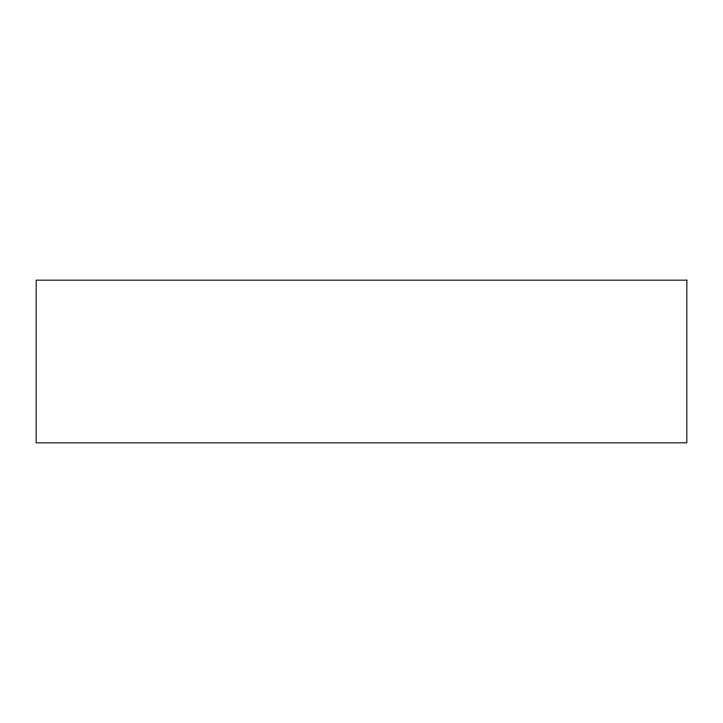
<?xml version="1.0" encoding="UTF-8"?>
<svg xmlns="http://www.w3.org/2000/svg" width="723" height="723" viewBox="0 0 723 723"><rect width="100%" height="100%" fill="white"/><g stroke="black" fill="none" stroke-linecap="round" stroke-linejoin="round"><path stroke-width="1.08" d="M686.85 280.163L36.15 280.163L36.15 442.838L686.85 442.838L686.85 280.163"/></g></svg>
